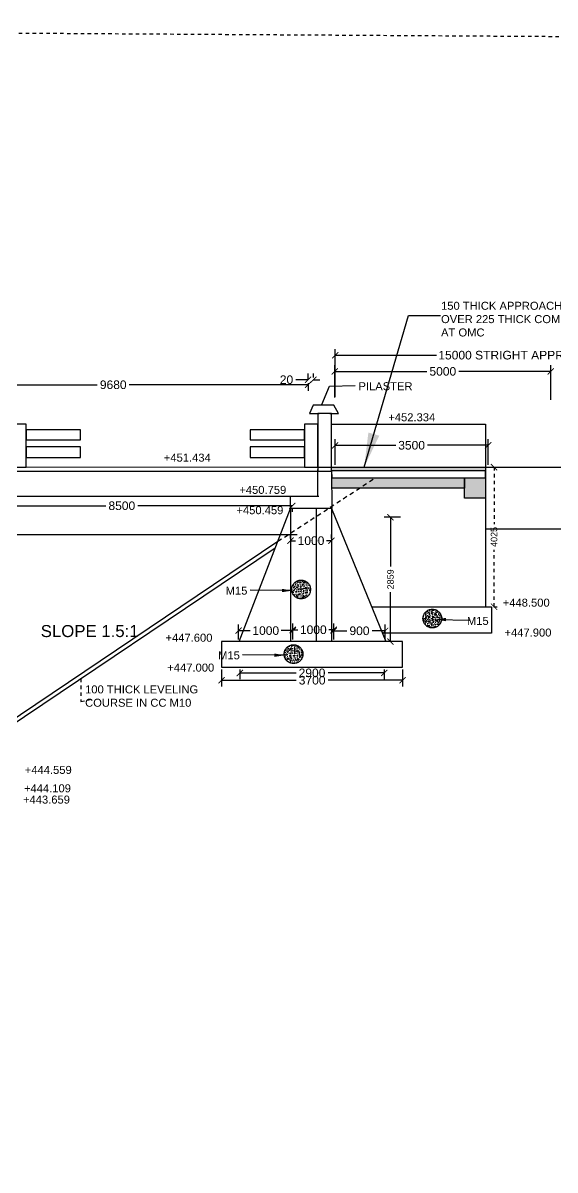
# Model space of a CAD drawing. Header units: inches. Extents: x 334 to 11487, y 381 to 10656.
# Drawn here: x 666.67 to 682.13, y 505.53 to 538.87 of the extents above; entities that cross this region are included whole.
import ezdxf

# ---------------------------------------------------------------- set-up
doc = ezdxf.new("R2010")
doc.units = ezdxf.units.IN
doc.header["$MEASUREMENT"] = 0
doc.linetypes.add('DASHDOT', pattern=[1, 0.5, -0.25, 0, -0.25])
doc.linetypes.add('HIDDEN', pattern=[9.525, 6.35, -3.175])
for name, color, linetype in [('DIMENSION', 255, 'Continuous'), ('DRAWING', 7, 'Continuous'), ('HATCH', 7, 'Continuous'), ('TEXT', 255, 'Continuous')]:
    doc.layers.add(name, color=color, linetype=linetype)
doc.styles.get("Standard").update_dxf_attribs({"font": 'arial.ttf'})
doc.styles.add('TIMES NEW ROMAN', font='times.ttf')
doc.dimstyles.new('dig', dxfattribs={"dimtxt": 0.1875, "dimasz": 0.18, "dimexe": 0.18, "dimexo": 0.0625, "dimgap": 0.09, "dimtad": 0, "dimtih": 1, "dimtoh": 1, "dimdec": 4, "dimzin": 0, "dimdsep": 46, "dimtxsty": 'Standard', "dimblk": 'ARCHTICK', "dimcen": 0.09, "dimadec": 0, "dimazin": 0, "dimtfac": 1, "dimtdec": 4, "dimtofl": 0, "dimtmove": 0, "dimatfit": 3, "dimldrblk": 'ARCHTICK', "dimfxl": 1, "dimtolj": 1, "dimtzin": 0, "dimarcsym": 0})
doc.dimstyles.new('ISO-25', dxfattribs={"dimtxt": 0.636364, "dimasz": 1, "dimexe": 1.25, "dimexo": 0.625, "dimtad": 0, "dimtih": 1, "dimtoh": 1, "dimlfac": 100, "dimtxsty": 'TIMES NEW ROMAN', "dimcen": 2.5, "dimadec": 0, "dimazin": 0, "dimtfac": 1, "dimtmove": 0, "dimatfit": 3, "dimfxl": 1, "dimarcsym": 0})

# ---------------------------------------------------------------- blocks, each defined once
blk = doc.blocks.new('_ArchTick')
at = {"color": 0, "linetype": 'ByBlock', "const_width": 0.15}
blk.add_lwpolyline([(-0.5, -0.5), (0.5, 0.5)], dxfattribs=at)
blk = doc.blocks.new('*D36')
at = {"layer": 'Defpoints', "color": 0, "linetype": 'HIDDEN', "transparency": 16777216}
for p in [(664.587, 524.843), (674.494, 524.843), (674.494, 524.84)]:
    blk.add_point(p, dxfattribs=at)
at = {"layer": 'DIMENSION', "color": 0, "linetype": 'HIDDEN', "lineweight": -2, "transparency": 16777216}
for p, q in [((664.587, 524.84), (669.077, 524.84)), ((674.494, 524.84), (670.004, 524.84)), ((664.587, 524.781), (664.587, 524.66)), ((674.494, 524.781), (674.494, 524.66))]:
    blk.add_line(p, q, dxfattribs=at)
at = {"layer": 'DIMENSION', "color": 0, "linetype": 'HIDDEN', "lineweight": -2, "transparency": 16777216, "xscale": 0.18, "yscale": 0.18, "zscale": 0.18, "rotation": 180}
blk.add_blockref('_ArchTick', (664.587, 524.84), dxfattribs=at)
at = {"layer": 'DIMENSION', "color": 0, "linetype": 'HIDDEN', "lineweight": -2, "transparency": 16777216, "xscale": 0.18, "yscale": 0.18, "zscale": 0.18}
blk.add_blockref('_ArchTick', (674.494, 524.84), dxfattribs=at)
at = {"layer": 'DIMENSION', "color": 0, "linetype": 'HIDDEN', "transparency": 16777216, "insert": (669.54, 524.84), "char_height": 0.25, "attachment_point": 5}
blk.add_mtext('\\A1;8500', dxfattribs=at)
blk = doc.blocks.new('*D39')
at = {"layer": 'Defpoints', "color": 0, "linetype": 'HIDDEN', "transparency": 16777216}
for p in [(680.188, 526.598), (675.739, 525.964), (680.188, 525.964)]:
    blk.add_point(p, dxfattribs=at)
at = {"layer": 'DIMENSION', "color": 0, "linetype": 'HIDDEN', "lineweight": -2, "transparency": 16777216}
for p, q in [((675.739, 526.026), (675.739, 526.778)), ((675.739, 526.598), (677.5, 526.598)), ((680.188, 526.598), (678.426, 526.598)), ((680.188, 526.026), (680.188, 526.778))]:
    blk.add_line(p, q, dxfattribs=at)
at = {"layer": 'DIMENSION', "color": 0, "linetype": 'HIDDEN', "lineweight": -2, "transparency": 16777216, "xscale": 0.18, "yscale": 0.18, "zscale": 0.18, "rotation": 180}
blk.add_blockref('_ArchTick', (675.739, 526.598), dxfattribs=at)
at = {"layer": 'DIMENSION', "color": 0, "linetype": 'HIDDEN', "lineweight": -2, "transparency": 16777216, "xscale": 0.18, "yscale": 0.18, "zscale": 0.18}
blk.add_blockref('_ArchTick', (680.188, 526.598), dxfattribs=at)
at = {"layer": 'DIMENSION', "color": 0, "linetype": 'HIDDEN', "transparency": 16777216, "insert": (677.963, 526.598), "char_height": 0.25, "attachment_point": 5}
blk.add_mtext('\\A1;3500', dxfattribs=at)
blk = doc.blocks.new('*D40')
at = {"layer": 'Defpoints', "color": 0, "linetype": 'HIDDEN', "transparency": 16777216}
for p in [(675.742, 529.217), (686.395, 528.54), (675.742, 527.942)]:
    blk.add_point(p, dxfattribs=at)
at = {"layer": 'DIMENSION', "color": 0, "linetype": 'HIDDEN', "lineweight": -2, "transparency": 16777216}
for p, q in [((675.742, 528.005), (675.742, 529.397)), ((675.742, 529.217), (678.683, 529.217)), ((686.395, 529.217), (683.455, 529.217)), ((686.395, 528.603), (686.395, 529.397))]:
    blk.add_line(p, q, dxfattribs=at)
at = {"layer": 'DIMENSION', "color": 0, "linetype": 'HIDDEN', "lineweight": -2, "transparency": 16777216, "xscale": 0.18, "yscale": 0.18, "zscale": 0.18, "rotation": 180}
blk.add_blockref('_ArchTick', (675.742, 529.217), dxfattribs=at)
at = {"layer": 'DIMENSION', "color": 0, "linetype": 'HIDDEN', "lineweight": -2, "transparency": 16777216, "xscale": 0.18, "yscale": 0.18, "zscale": 0.18}
blk.add_blockref('_ArchTick', (686.395, 529.217), dxfattribs=at)
at = {"layer": 'DIMENSION', "color": 0, "linetype": 'HIDDEN', "transparency": 16777216, "insert": (681.069, 529.217), "char_height": 0.25, "attachment_point": 5}
blk.add_mtext('\\A1;15000 STRIGHT APPROACH', dxfattribs=at)
blk = doc.blocks.new('*D42')
at = {"layer": 'Defpoints', "color": 0, "linetype": 'HIDDEN', "transparency": 16777216}
for p in [(682.009, 528.746), (675.73, 527.924), (682.009, 527.861)]:
    blk.add_point(p, dxfattribs=at)
at = {"layer": 'DIMENSION', "color": 0, "linetype": 'HIDDEN', "lineweight": -2, "transparency": 16777216}
for p, q in [((675.73, 527.987), (675.73, 528.926)), ((682.009, 527.924), (682.009, 528.926)), ((675.73, 528.746), (678.407, 528.746)), ((682.009, 528.746), (679.333, 528.746))]:
    blk.add_line(p, q, dxfattribs=at)
at = {"layer": 'DIMENSION', "color": 0, "linetype": 'HIDDEN', "lineweight": -2, "transparency": 16777216, "xscale": 0.18, "yscale": 0.18, "zscale": 0.18, "rotation": 180}
blk.add_blockref('_ArchTick', (675.73, 528.746), dxfattribs=at)
at = {"layer": 'DIMENSION', "color": 0, "linetype": 'HIDDEN', "lineweight": -2, "transparency": 16777216, "xscale": 0.18, "yscale": 0.18, "zscale": 0.18}
blk.add_blockref('_ArchTick', (682.009, 528.746), dxfattribs=at)
at = {"layer": 'DIMENSION', "color": 0, "linetype": 'HIDDEN', "transparency": 16777216, "insert": (678.87, 528.746), "char_height": 0.25, "attachment_point": 5}
blk.add_mtext('\\A1;5000', dxfattribs=at)
blk = doc.blocks.new('*D54')
at = {"layer": 'Defpoints', "color": 0, "linetype": 'HIDDEN', "transparency": 16777216}
for p in [(674.443, 523.826), (675.634, 523.826), (675.634, 523.826)]:
    blk.add_point(p, dxfattribs=at)
at = {"layer": 'DIMENSION', "color": 0, "linetype": 'HIDDEN', "lineweight": -2, "transparency": 16777216}
for p, q in [((674.443, 523.889), (674.443, 524.006)), ((674.443, 523.826), (674.587, 523.826)), ((675.634, 523.826), (675.49, 523.826)), ((675.634, 523.889), (675.634, 524.006))]:
    blk.add_line(p, q, dxfattribs=at)
at = {"layer": 'DIMENSION', "color": 0, "linetype": 'HIDDEN', "lineweight": -2, "transparency": 16777216, "xscale": 0.18, "yscale": 0.18, "zscale": 0.18, "rotation": 180}
blk.add_blockref('_ArchTick', (674.443, 523.826), dxfattribs=at)
at = {"layer": 'DIMENSION', "color": 0, "linetype": 'HIDDEN', "lineweight": -2, "transparency": 16777216, "xscale": 0.18, "yscale": 0.18, "zscale": 0.18}
blk.add_blockref('_ArchTick', (675.634, 523.826), dxfattribs=at)
at = {"layer": 'DIMENSION', "color": 0, "linetype": 'HIDDEN', "transparency": 16777216, "insert": (675.039, 523.826), "char_height": 0.25, "attachment_point": 5}
blk.add_mtext('\\A1;1000', dxfattribs=at)
blk = doc.blocks.new('*D55')
at = {"layer": 'Defpoints', "color": 0, "linetype": 'DASHDOT', "ltscale": 0.02, "transparency": 16777216}
for p in [(680.288, 525.964), (680.36, 525.964), (680.288, 521.906)]:
    blk.add_point(p, dxfattribs=at)
at = {"layer": 'DIMENSION', "color": 0, "linetype": 'DASHDOT', "lineweight": -2, "ltscale": 0.02, "transparency": 16777216}
for p, q in [((680.351, 525.964), (680.54, 525.964)), ((680.36, 525.964), (680.36, 524.309)), ((680.36, 521.906), (680.36, 523.56)), ((680.351, 521.906), (680.54, 521.906))]:
    blk.add_line(p, q, dxfattribs=at)
at = {"layer": 'DIMENSION', "color": 0, "linetype": 'DASHDOT', "lineweight": -2, "ltscale": 0.02, "transparency": 16777216, "xscale": 0.18, "yscale": 0.18, "zscale": 0.18}
for p, rotation in [((680.36, 525.964), 90), ((680.36, 521.906), 270)]:
    blk.add_blockref('_ArchTick', p, dxfattribs=dict(at, rotation=rotation))
at = {"layer": 'DIMENSION', "color": 0, "linetype": 'DASHDOT', "ltscale": 0.02, "transparency": 16777216, "insert": (680.36, 523.935), "char_height": 0.1875, "attachment_point": 5, "rotation": 90}
blk.add_mtext('\\A1;4025', dxfattribs=at)
blk = doc.blocks.new('*D82')
at = {"layer": 'Defpoints', "color": 0, "linetype": 'HIDDEN', "transparency": 16777216}
for p in [(674.511, 521.211), (672.935, 520.894), (674.511, 520.894)]:
    blk.add_point(p, dxfattribs=at)
at = {"layer": 'DIMENSION', "color": 0, "linetype": 'HIDDEN', "lineweight": -2, "transparency": 16777216}
for p, q in [((672.935, 520.956), (672.935, 521.391)), ((672.935, 521.211), (673.272, 521.211)), ((674.511, 521.211), (674.174, 521.211)), ((674.511, 520.956), (674.511, 521.391))]:
    blk.add_line(p, q, dxfattribs=at)
at = {"layer": 'DIMENSION', "color": 0, "linetype": 'HIDDEN', "lineweight": -2, "transparency": 16777216, "xscale": 0.18, "yscale": 0.18, "zscale": 0.18, "rotation": 180}
blk.add_blockref('_ArchTick', (672.935, 521.211), dxfattribs=at)
at = {"layer": 'DIMENSION', "color": 0, "linetype": 'HIDDEN', "lineweight": -2, "transparency": 16777216, "xscale": 0.18, "yscale": 0.18, "zscale": 0.18}
blk.add_blockref('_ArchTick', (674.511, 521.211), dxfattribs=at)
at = {"layer": 'DIMENSION', "color": 0, "linetype": 'HIDDEN', "transparency": 16777216, "insert": (673.723, 521.211), "char_height": 0.25, "attachment_point": 5}
blk.add_mtext('\\A1;1000', dxfattribs=at)
blk = doc.blocks.new('*D83')
at = {"layer": 'Defpoints', "color": 0, "linetype": 'HIDDEN', "transparency": 16777216}
for p in [(675.701, 521.236), (674.511, 520.894), (675.701, 520.894)]:
    blk.add_point(p, dxfattribs=at)
at = {"layer": 'DIMENSION', "color": 0, "linetype": 'HIDDEN', "lineweight": -2, "transparency": 16777216}
for p, q in [((674.511, 520.956), (674.511, 521.416)), ((674.511, 521.236), (674.655, 521.236)), ((675.701, 521.236), (675.557, 521.236)), ((675.701, 520.956), (675.701, 521.416))]:
    blk.add_line(p, q, dxfattribs=at)
at = {"layer": 'DIMENSION', "color": 0, "linetype": 'HIDDEN', "lineweight": -2, "transparency": 16777216, "xscale": 0.18, "yscale": 0.18, "zscale": 0.18, "rotation": 180}
blk.add_blockref('_ArchTick', (674.511, 521.236), dxfattribs=at)
at = {"layer": 'DIMENSION', "color": 0, "linetype": 'HIDDEN', "lineweight": -2, "transparency": 16777216, "xscale": 0.18, "yscale": 0.18, "zscale": 0.18}
blk.add_blockref('_ArchTick', (675.701, 521.236), dxfattribs=at)
at = {"layer": 'DIMENSION', "color": 0, "linetype": 'HIDDEN', "transparency": 16777216, "insert": (675.106, 521.236), "char_height": 0.25, "attachment_point": 5}
blk.add_mtext('\\A1;1000', dxfattribs=at)
blk = doc.blocks.new('*D84')
at = {"layer": 'Defpoints', "color": 0, "linetype": 'HIDDEN', "transparency": 16777216}
for p in [(677.195, 521.206), (675.701, 520.894), (677.195, 520.894)]:
    blk.add_point(p, dxfattribs=at)
at = {"layer": 'DIMENSION', "color": 0, "linetype": 'HIDDEN', "lineweight": -2, "transparency": 16777216}
for p, q in [((675.701, 520.956), (675.701, 521.386)), ((675.701, 521.206), (676.082, 521.206)), ((677.195, 521.206), (676.814, 521.206)), ((677.195, 520.956), (677.195, 521.386))]:
    blk.add_line(p, q, dxfattribs=at)
at = {"layer": 'DIMENSION', "color": 0, "linetype": 'HIDDEN', "lineweight": -2, "transparency": 16777216, "xscale": 0.18, "yscale": 0.18, "zscale": 0.18, "rotation": 180}
blk.add_blockref('_ArchTick', (675.701, 521.206), dxfattribs=at)
at = {"layer": 'DIMENSION', "color": 0, "linetype": 'HIDDEN', "lineweight": -2, "transparency": 16777216, "xscale": 0.18, "yscale": 0.18, "zscale": 0.18}
blk.add_blockref('_ArchTick', (677.195, 521.206), dxfattribs=at)
at = {"layer": 'DIMENSION', "color": 0, "linetype": 'HIDDEN', "transparency": 16777216, "insert": (676.448, 521.206), "char_height": 0.25, "attachment_point": 5}
blk.add_mtext('\\A1;900', dxfattribs=at)
blk = doc.blocks.new('*D85')
at = {"layer": 'Defpoints', "color": 0, "linetype": 'HIDDEN', "transparency": 16777216}
for p in [(672.442, 520.146), (677.703, 520.146), (677.703, 519.769)]:
    blk.add_point(p, dxfattribs=at)
at = {"layer": 'DIMENSION', "color": 0, "linetype": 'HIDDEN', "lineweight": -2, "transparency": 16777216}
for p, q in [((672.442, 520.084), (672.442, 519.589)), ((677.703, 520.084), (677.703, 519.589)), ((672.442, 519.769), (674.609, 519.769)), ((677.703, 519.769), (675.535, 519.769))]:
    blk.add_line(p, q, dxfattribs=at)
at = {"layer": 'DIMENSION', "color": 0, "linetype": 'HIDDEN', "lineweight": -2, "transparency": 16777216, "xscale": 0.18, "yscale": 0.18, "zscale": 0.18, "rotation": 180}
blk.add_blockref('_ArchTick', (672.442, 519.769), dxfattribs=at)
at = {"layer": 'DIMENSION', "color": 0, "linetype": 'HIDDEN', "lineweight": -2, "transparency": 16777216, "xscale": 0.18, "yscale": 0.18, "zscale": 0.18}
blk.add_blockref('_ArchTick', (677.703, 519.769), dxfattribs=at)
at = {"layer": 'DIMENSION', "color": 0, "linetype": 'HIDDEN', "transparency": 16777216, "insert": (675.072, 519.769), "char_height": 0.25, "attachment_point": 5}
blk.add_mtext('\\A1;3700', dxfattribs=at)
blk = doc.blocks.new('*D86')
at = {"layer": 'Defpoints', "color": 0, "linetype": 'HIDDEN', "transparency": 16777216}
for p in [(672.968, 520.146), (677.168, 520.146), (677.168, 519.982)]:
    blk.add_point(p, dxfattribs=at)
at = {"layer": 'DIMENSION', "color": 0, "linetype": 'HIDDEN', "lineweight": -2, "transparency": 16777216}
for p, q in [((672.968, 520.084), (672.968, 519.802)), ((672.968, 519.982), (674.603, 519.982)), ((677.168, 519.982), (675.533, 519.982)), ((677.168, 520.084), (677.168, 519.802))]:
    blk.add_line(p, q, dxfattribs=at)
at = {"layer": 'DIMENSION', "color": 0, "linetype": 'HIDDEN', "lineweight": -2, "transparency": 16777216, "xscale": 0.18, "yscale": 0.18, "zscale": 0.18, "rotation": 180}
blk.add_blockref('_ArchTick', (672.968, 519.982), dxfattribs=at)
at = {"layer": 'DIMENSION', "color": 0, "linetype": 'HIDDEN', "lineweight": -2, "transparency": 16777216, "xscale": 0.18, "yscale": 0.18, "zscale": 0.18}
blk.add_blockref('_ArchTick', (677.168, 519.982), dxfattribs=at)
at = {"layer": 'DIMENSION', "color": 0, "linetype": 'HIDDEN', "transparency": 16777216, "insert": (675.068, 519.982), "char_height": 0.25, "attachment_point": 5}
blk.add_mtext('\\A1;2900', dxfattribs=at)
blk = doc.blocks.new('*D87')
at = {"layer": 'Defpoints', "color": 0, "ltscale": 0.02, "transparency": 16777216}
for p in [(677.349, 524.508), (677.703, 524.508), (677.703, 520.894)]:
    blk.add_point(p, dxfattribs=at)
at = {"layer": 'DIMENSION', "color": 0, "lineweight": -2, "ltscale": 0.02, "transparency": 16777216}
for p, q in [((677.64, 524.508), (677.169, 524.508)), ((677.349, 524.508), (677.349, 523.073)), ((677.349, 520.894), (677.349, 522.329)), ((677.64, 520.894), (677.169, 520.894))]:
    blk.add_line(p, q, dxfattribs=at)
at = {"layer": 'DIMENSION', "color": 0, "lineweight": -2, "ltscale": 0.02, "transparency": 16777216, "xscale": 0.18, "yscale": 0.18, "zscale": 0.18}
for p, rotation in [((677.349, 524.508), 90), ((677.349, 520.894), 270)]:
    blk.add_blockref('_ArchTick', p, dxfattribs=dict(at, rotation=rotation))
at = {"layer": 'DIMENSION', "color": 0, "ltscale": 0.02, "transparency": 16777216, "insert": (677.349, 522.701), "char_height": 0.1875, "attachment_point": 5, "rotation": 90}
blk.add_mtext('\\A1;2859', dxfattribs=at)
blk = doc.blocks.new('*D88')
at = {"layer": 'Defpoints', "color": 0, "linetype": 'HIDDEN', "transparency": 16777216}
for p in [(674.957, 528.504), (674.957, 528.469), (675.112, 528.504)]:
    blk.add_point(p, dxfattribs=at)
at = {"layer": 'DIMENSION', "color": 0, "linetype": 'HIDDEN', "lineweight": -2, "transparency": 16777216}
for p, q in [((674.957, 528.504), (674.597, 528.504)), ((674.957, 528.531), (674.957, 528.684)), ((675.112, 528.566), (675.112, 528.684)), ((675.112, 528.504), (675.292, 528.504))]:
    blk.add_line(p, q, dxfattribs=at)
at = {"layer": 'DIMENSION', "color": 0, "linetype": 'HIDDEN', "lineweight": -2, "transparency": 16777216, "xscale": 0.18, "yscale": 0.18, "zscale": 0.18}
blk.add_blockref('_ArchTick', (674.957, 528.504), dxfattribs=at)
at = {"layer": 'DIMENSION', "color": 0, "linetype": 'HIDDEN', "lineweight": -2, "transparency": 16777216, "xscale": 0.18, "yscale": 0.18, "zscale": 0.18, "rotation": 180}
blk.add_blockref('_ArchTick', (675.112, 528.504), dxfattribs=at)
at = {"layer": 'DIMENSION', "color": 0, "linetype": 'HIDDEN', "transparency": 16777216, "insert": (674.326, 528.504), "char_height": 0.25, "attachment_point": 5}
blk.add_mtext('\\A1;20', dxfattribs=at)
blk = doc.blocks.new('*D89')
at = {"layer": 'Defpoints', "color": 0, "linetype": 'HIDDEN', "transparency": 16777216}
for p in [(674.957, 528.469), (663.623, 528.357), (663.623, 528.357)]:
    blk.add_point(p, dxfattribs=at)
at = {"layer": 'DIMENSION', "color": 0, "linetype": 'HIDDEN', "lineweight": -2, "transparency": 16777216}
for p, q in [((663.623, 528.42), (663.623, 528.537)), ((663.623, 528.357), (668.827, 528.357)), ((674.957, 528.357), (669.753, 528.357)), ((674.957, 528.406), (674.957, 528.177))]:
    blk.add_line(p, q, dxfattribs=at)
at = {"layer": 'DIMENSION', "color": 0, "linetype": 'HIDDEN', "lineweight": -2, "transparency": 16777216, "xscale": 0.18, "yscale": 0.18, "zscale": 0.18, "rotation": 180}
blk.add_blockref('_ArchTick', (663.623, 528.357), dxfattribs=at)
at = {"layer": 'DIMENSION', "color": 0, "linetype": 'HIDDEN', "lineweight": -2, "transparency": 16777216, "xscale": 0.18, "yscale": 0.18, "zscale": 0.18}
blk.add_blockref('_ArchTick', (674.957, 528.357), dxfattribs=at)
at = {"layer": 'DIMENSION', "color": 0, "linetype": 'HIDDEN', "transparency": 16777216, "insert": (669.29, 528.357), "char_height": 0.25, "attachment_point": 5}
blk.add_mtext('\\A1;9680', dxfattribs=at)

msp = doc.modelspace()

# ---------------------------------------------------------------- hatches: boundary and pattern name
at = {"layer": 'HATCH', "linetype": 'HIDDEN'}
h = msp.add_hatch(dxfattribs=at)
h.set_pattern_fill('AR-CONC', color=256, scale=0.018017, style=0)
h.set_pattern_definition([(50, (138.94047, 10.86556), (0.129227675, -0.011305957), [0.013512636, -0.148638994]), (355, (138.94047, 10.86556), (-0.024998617, 0.135521312), [0.010810109, -0.118911195]), (100.451444, (138.95124, 10.86462), (0.104229058, 0.124215354), [0.011483973, -0.126323707]), (46.1842, (138.94047, 10.9016), (0.192283246, -0.029821357), [0.020268954, -0.22295849]), (96.635635, (138.9565, 10.8991), (0.16839662, 0.175505465), [0.01722597, -0.189485667]), (351.184164, (138.94047, 10.9016), (0.16839662, 0.175505465), [0.016215163, -0.178366793]), (21, (138.95849, 10.89258), (0.107543835, -0.072539233), [0.013512636, -0.148638994]), (326, (138.95849, 10.89258), (0.043837753, 0.13064918), [0.010810109, -0.118911195]), (71.451445, (138.96745, 10.88654), (0.151381587, 0.058109947), [0.011483973, -0.126323707]), (37.5, (138.94047, 10.86556), (0.0021908226, 0.059976979), [0, -0.1174698475, 0, -0.12071288, 0, -0.1193616165]), (7.5, (138.94047, 10.86556), (0.047396838, 0.071060558), [0, -0.0688243585, 0, -0.11476732, 0, -0.0454925406]), (327.5, (138.90029, 10.86556), (0.0961779757, -0.004063677), [0, -0.0450421194, 0, -0.140531413, 0, -0.1864743744]), (317.5, (138.882276, 10.86556), (0.105071764, 0.018035762), [0, -0.058554755, 0, -0.093327271, 0, -0.132423831])])
h.paths.add_polyline_path([(639.12368, 525.85085), (638.94479, 525.96758), (635.73642, 525.96758), (635.73642, 525.85123)])
h.paths.add_polyline_path([(638.94479, 525.96758), (639.12368, 525.85085), (640.21312, 525.85072), (640.21312, 525.96758)])
h.paths.add_polyline_path([(675.63899, 525.96354), (675.63899, 525.8589), (680.1157, 525.85744), (680.11358, 525.96354)])
h = msp.add_hatch(dxfattribs=at)
h.set_pattern_fill('AR-CONC', color=256, scale=0.018017, style=0)
h.set_pattern_definition([(50, (-3565.59473, -2435.76912), (0.1292276752, -0.0113059566), [0.0135126358, -0.148638994]), (355, (-3565.59473, -2435.76912), (-0.0249986166, 0.1355213117), [0.0108101087, -0.1189111953]), (100.4514, (-3565.58396, -2435.77006), (0.1042291547, 0.1242152728), [0.011483973, -0.126323707]), (46.1842, (-3565.59473, -2435.73308), (0.192283195, -0.029821309), [0.020268954, -0.222958491]), (96.6356, (-3565.5787, -2435.73557), (0.168396757, 0.175505334), [0.01722596, -0.18948553]), (351.1842, (-3565.59473, -2435.73308), (0.16839662, 0.1755054655), [0.016215163, -0.178366793]), (21, (-3565.57671, -2435.74209), (0.107543835, -0.0725392326), [0.0135126358, -0.148638994]), (326, (-3565.57671, -2435.74209), (0.043837753, 0.1306491797), [0.0108101087, -0.1189111953]), (71.4514, (-3565.56775, -2435.74814), (0.151381632, 0.0581098286), [0.011483973, -0.126323707]), (37.5, (-3565.59473, -2435.76912), (0.00219082262, 0.0599769789), [0, -0.1174698475, 0, -0.1207128801, 0, -0.1193616165]), (7.5, (-3565.59473, -2435.76912), (0.0473968381, 0.0710605577), [0, -0.0688243585, 0, -0.1147673203, 0, -0.0454925406]), (327.5, (-3565.634907, -2435.76912), (0.0961779757, -0.0040636769), [0, -0.0450421194, 0, -0.1405314126, 0, -0.1864743744]), (317.5, (-3565.65292, -2435.76912), (0.1050717644, 0.0180357623), [0, -0.0585547553, 0, -0.0933272715, 0, -0.1324238311])])
h.paths.add_polyline_path([(675.64329, 525.65116), (679.49649, 525.65116), (679.49649, 525.35665), (675.64329, 525.35665)])
h.paths.add_polyline_path([(679.49649, 525.65116), (680.11048, 525.65116), (680.11048, 525.05742), (679.49649, 525.05742)])
h = msp.add_hatch(dxfattribs=at)
h.set_pattern_fill('AR-CONC', color=256, scale=0.019323, style=0)
h.set_pattern_definition([(50, (-3878.89274, -2653.21788), (0.1385935166, -0.0121253616), [0.014491971, -0.1594116807]), (355, (-3878.89274, -2653.21788), (-0.026810404, 0.1453432875), [0.0115935768, -0.1275293445]), (100.4514, (-3878.88119, -2653.2189), (0.1117832155, 0.1332178377), [0.0123162798, -0.1354790818]), (46.1842, (-3878.89274, -2653.17924), (0.2062190173, -0.0319826233), [0.0217379565, -0.239117521]), (96.6356, (-3878.87556, -2653.1819), (0.180601397, 0.188225172), [0.01847442, -0.20321859]), (351.1842, (-3878.89274, -2653.17924), (0.18060125, 0.188225313), [0.017390365, -0.191294017]), (21, (-3878.87342, -2653.1889), (0.115338129, -0.0777965503), [0.014491971, -0.1594116807]), (326, (-3878.87342, -2653.1889), (0.0470149164, 0.1401180454), [0.0115935768, -0.1275293445]), (71.4514, (-3878.86381, -2653.19538), (0.1623530926, 0.062321368), [0.0123162798, -0.1354790818]), (37.5, (-3878.89274, -2653.217884), (0.0023496036, 0.0643238409), [0, -0.1259835343, 0, -0.1294616073, 0, -0.1280124102]), (7.5, (-3878.89274, -2653.217884), (0.050831948, 0.0762107077), [0, -0.0738124388, 0, -0.1230851401, 0, -0.0487896356]), (327.5, (-3878.93583, -2653.217884), (0.1031485233, -0.00435819395), [0, -0.0483065699, 0, -0.1507164981, 0, -0.1999891994]), (317.5, (-3878.95515, -2653.21788), (0.1126868938, 0.0193429133), [0, -0.0627985409, 0, -0.1000912128, 0, -0.1420213155])])
h.paths.add_polyline_path([(674.47865, 522.40866, -1), (675.02363, 522.40866, -1)])
h = msp.add_hatch(dxfattribs=at)
h.set_pattern_fill('AR-CONC', color=256, scale=0.019323, style=0)
h.set_pattern_definition([(50, (-3886.78663, -2654.06442), (0.1385935166, -0.0121253616), [0.014491971, -0.1594116807]), (355, (-3886.78663, -2654.06442), (-0.026810404, 0.1453432875), [0.0115935768, -0.1275293445]), (100.4514, (-3886.77508, -2654.06543), (0.1117832155, 0.1332178377), [0.0123162798, -0.1354790818]), (46.1842, (-3886.78663, -2654.02577), (0.2062190173, -0.0319826233), [0.0217379565, -0.239117521]), (96.6356, (-3886.76945, -2654.02844), (0.180601397, 0.188225172), [0.01847442, -0.20321859]), (351.1842, (-3886.78663, -2654.02577), (0.18060125, 0.188225313), [0.017390365, -0.191294017]), (21, (-3886.76731, -2654.03543), (0.115338129, -0.0777965503), [0.014491971, -0.1594116807]), (326, (-3886.76731, -2654.03543), (0.0470149164, 0.1401180454), [0.0115935768, -0.1275293445]), (71.4514, (-3886.7577, -2654.04192), (0.1623530926, 0.062321368), [0.0123162798, -0.1354790818]), (37.5, (-3886.786634, -2654.064416), (0.0023496036, 0.0643238409), [0, -0.1259835343, 0, -0.1294616073, 0, -0.1280124102]), (7.5, (-3886.786634, -2654.064416), (0.050831948, 0.0762107077), [0, -0.0738124388, 0, -0.1230851401, 0, -0.0487896356]), (327.5, (-3886.829724, -2654.064416), (0.1031485233, -0.00435819395), [0, -0.0483065699, 0, -0.1507164981, 0, -0.1999891994]), (317.5, (-3886.84905, -2654.06442), (0.1126868938, 0.0193429133), [0, -0.0627985409, 0, -0.1000912128, 0, -0.1420213155])])
h.paths.add_polyline_path([(678.29378, 521.56213, -1), (678.83876, 521.56213, -1)])
h = msp.add_hatch(dxfattribs=at)
h.set_pattern_fill('AR-CONC', color=256, scale=0.019323, style=0)
h.set_pattern_definition([(50, (-3878.67297, -2655.09764), (0.1385935166, -0.0121253616), [0.014491971, -0.1594116807]), (355, (-3878.67297, -2655.09764), (-0.026810404, 0.1453432875), [0.0115935768, -0.1275293445]), (100.4514, (-3878.66142, -2655.09865), (0.1117832155, 0.1332178377), [0.0123162798, -0.1354790818]), (46.1842, (-3878.67297, -2655.059), (0.2062190173, -0.0319826233), [0.0217379565, -0.239117521]), (96.6356, (-3878.65579, -2655.06166), (0.180601397, 0.188225172), [0.01847442, -0.20321859]), (351.1842, (-3878.67297, -2655.059), (0.18060125, 0.188225313), [0.017390365, -0.191294017]), (21, (-3878.65365, -2655.06866), (0.115338129, -0.0777965503), [0.014491971, -0.1594116807]), (326, (-3878.65365, -2655.06866), (0.0470149164, 0.1401180454), [0.0115935768, -0.1275293445]), (71.4514, (-3878.64404, -2655.07514), (0.1623530926, 0.062321368), [0.0123162798, -0.1354790818]), (37.5, (-3878.672973, -2655.097643), (0.0023496036, 0.0643238409), [0, -0.1259835343, 0, -0.1294616073, 0, -0.1280124102]), (7.5, (-3878.67297, -2655.09764), (0.050831948, 0.0762107077), [0, -0.0738124388, 0, -0.1230851401, 0, -0.0487896356]), (327.5, (-3878.71606, -2655.097643), (0.1031485233, -0.00435819395), [0, -0.0483065699, 0, -0.1507164981, 0, -0.1999891994]), (317.5, (-3878.735385, -2655.09764), (0.1126868938, 0.0193429133), [0, -0.0627985409, 0, -0.1000912128, 0, -0.1420213155])])
h.paths.add_polyline_path([(674.25888, 520.5289, -1), (674.80386, 520.5289, -1)])

# ---------------------------------------------------------------- linework, layer by layer
at = {"layer": 'DIMENSION', "linetype": 'HIDDEN'}
for p, q in [((674.44344, 524.75796), (674.44344, 520.89374)), ((675.18701, 524.75796), (675.18701, 520.89374)), ((675.6337, 524.75796), (675.6337, 520.89374))]:
    msp.add_line(p, q, dxfattribs=at)
at = {"layer": 'DIMENSION', "ltscale": 0.02}
msp.add_lwpolyline([(675.35711, 527.78274), (675.57488, 528.31307), (676.32296, 528.33737)], dxfattribs=at)
at = {"layer": 'DRAWING', "linetype": 'DASHDOT', "ltscale": 0.02}
msp.add_lwpolyline([(619.34798, 538.87389), (718.64484, 538.25588), (718.22011, 470.01199), (618.92325, 470.62999)], close=True, dxfattribs=at)
at = {"layer": 'DRAWING'}
for points in [[(675.58501, 527.52166), (675.83665, 527.52166), (675.70026, 527.76756), (675.10042, 527.76756), (674.99427, 527.51927), (675.27137, 527.52166)], [(675.63899, 525.85072), (675.64329, 524.75796), (674.44344, 524.75796), (674.44344, 525.11827), (675.24005, 525.11827), (675.23711, 525.897)], [(675.6337, 524.75796), (677.20943, 520.89374), (672.9493, 520.89374), (674.44344, 524.75796)]]:
    msp.add_lwpolyline(points, dxfattribs=at)
for points in [[(675.63899, 527.52166), (675.23711, 527.52166), (675.23711, 525.85072), (675.63899, 525.85072)], [(666.75896, 527.20969), (666.37577, 527.20969), (666.37577, 525.96458), (666.75896, 525.96458)], [(675.23711, 527.21001), (674.8535, 527.21001), (674.8535, 525.96354), (675.23711, 525.96354)], [(668.34158, 527.04842), (666.76225, 527.04842), (666.76225, 526.75863), (668.34158, 526.75863)], [(674.8535, 527.04857), (673.27244, 527.04857), (673.27244, 526.75846), (674.8535, 526.75846)], [(668.34158, 526.55028), (666.76211, 526.55028), (666.76211, 526.23997), (668.34158, 526.23997)], [(674.8535, 526.54988), (673.2723, 526.54988), (673.2723, 526.23923), (674.8535, 526.23923)]]:
    msp.add_lwpolyline(points, close=True, dxfattribs=at)
at = {"layer": 'DRAWING', "ltscale": 0.02}
for points in [[(675.63899, 527.21001), (680.10644, 527.21001)], [(635.73642, 525.85123), (635.73642, 525.96758), (640.21312, 525.96758), (674.8535, 525.96354)], [(640.615, 525.85072), (675.23711, 525.85072)], [(675.23711, 525.96354), (680.11358, 525.96354), (680.1157, 525.85744)], [(680.11358, 525.96354), (681.9651, 525.96354), (686.47103, 525.96354), (691.26883, 525.75964)], [(641.40868, 525.11827), (675.26705, 525.11827)], [(675.6337, 524.75796), (674.44344, 524.75796)], [(680.10644, 524.17149), (691.26883, 524.17149)], [(641.70007, 524.00435), (674.63975, 524.00435)], [(641.73875, 524.00435), (650.72752, 518.01523), (665.66858, 518.01523), (674.0011, 523.61396)], [(641.95327, 524.00435), (650.76352, 518.13418), (665.63233, 518.13418), (674.07596, 523.80757)]]:
    msp.add_lwpolyline(points, dxfattribs=at)
at = {"layer": 'DRAWING', "linetype": 'HIDDEN'}
for points in [[(680.10644, 527.21001), (680.10644, 521.90622)], [(676.79657, 521.90622), (680.28817, 521.90622), (680.28817, 521.14081), (677.10868, 521.14081)]]:
    msp.add_lwpolyline(points, dxfattribs=at)
for points in [[(680.1157, 525.85744), (675.63899, 525.8589), (675.64329, 525.65116), (680.1157, 525.65116)], [(675.64329, 525.65116), (679.49649, 525.65116), (679.49649, 525.35665), (675.64329, 525.35665)], [(679.49649, 525.65116), (680.11048, 525.65116), (680.11048, 525.05742), (679.49649, 525.05742)], [(677.70271, 520.89374), (672.44175, 520.89374), (672.44175, 520.14607), (677.70271, 520.14607)]]:
    msp.add_lwpolyline(points, close=True, dxfattribs=at)
at = {"layer": 'DRAWING', "linetype": 'HIDDEN', "ltscale": 0.02}
msp.add_lwpolyline([(674.07596, 523.80757), (676.90732, 525.65116)], dxfattribs=at)
at = {"layer": 'DRAWING', "linetype": 'DASHDOT', "ltscale": 0.02}
msp.add_lwpolyline([(668.34445, 519.81318), (668.35302, 519.14807), (668.74038, 519.24063)], dxfattribs=at)
at = {"layer": 'DRAWING', "linetype": 'HIDDEN'}
for centre in [(674.75114, 522.40866), (678.56627, 521.56213), (674.53137, 520.5289)]:
    msp.add_circle(centre, 0.27249, dxfattribs=at)

# ---------------------------------------------------------------- texts
at = {"layer": 'TEXT'}
for s, insert, char_height, width, attachment_point in [('150 THICK APPROACH SLAB IN RCC M30 OVER 225 THICK COMPACTED GRAVEL BASE AT OMC', (678.81915, 530.76983), 0.2326387, 7.2027839, 1), ('PILASTER', (676.41826, 528.43126), 0.232639, 1.5695429, 1), ('+452.334', (677.28533, 527.52886), 0.232639, 1.3513449, 1), ('+451.434', (670.76087, 526.35614), 0.232639, 1.3513449, 1), ('+450.759', (672.95483, 525.41928), 0.232639, 1.3513449, 1), ('+450.459', (672.87117, 524.82808), 0.232639, 1.3513449, 1), (' M15', (673.19021, 522.49002), 0.232639, 0.7118267, 3), ('+448.500', (680.61191, 522.14114), 0.232639, 1.3513449, 1), (' M15', (680.20323, 521.61065), 0.232639, 0.7118267, 3), ('SLOPE 1.5:1', (667.18285, 521.37361), 0.348958, 3.3136104, 1), ('+447.600', (670.80959, 521.12199), 0.232639, 1.3513449, 1), ('+447.900', (680.66358, 521.27214), 0.232639, 1.3513449, 1), (' M15', (672.97044, 520.61026), 0.232639, 0.7118267, 3), ('+447.000', (670.86126, 520.253), 0.232639, 1.3513449, 1), ('100 THICK LEVELING COURSE IN CC M10', (668.47257, 519.61989), 0.2326387, 3.4514203, 1), ('+444.559', (666.71961, 517.27985), 0.232639, 1.3513449, 1), ('+444.109', (666.69586, 516.74474), 0.232639, 1.3513449, 1), ('+443.659', (666.66705, 516.41723), 0.232639, 1.3513449, 1)]:
    msp.add_mtext(s, dxfattribs=dict(at, insert=insert, char_height=char_height, width=width, attachment_point=attachment_point))

# ---------------------------------------------------------------- dimensions: what is measured, and where the dimension line sits
at = {"layer": 'DIMENSION', "linetype": 'HIDDEN'}
for base, p1, p2, text, picture, middle in [((675.74177, 529.21681), (686.39535, 528.5402), (675.74177, 527.94226), '15000 STRIGHT APPROACH', '*D40', (681.06856, 529.21681)), ((682.00924, 528.74577), (675.73019, 527.92412), (682.00924, 527.86141), '5000', '*D42', (678.86972, 528.74577)), ((663.62323, 528.35712), (674.95678, 528.46898), (663.62323, 528.35712), '9680', '*D89', (669.29, 528.35712)), ((674.95678, 528.50357), (675.11165, 528.50357), (674.95678, 528.46898), '20', '*D88', (674.32601, 528.50357)), ((680.18789, 526.59833), (675.73853, 525.96354), (680.18789, 525.96354), '3500', '*D39', (677.96321, 526.59833)), ((674.49353, 524.8397), (664.58744, 524.84337), (674.49353, 524.84337), '8500', '*D36', (669.54049, 524.8397)), ((675.6337, 523.82643), (674.44344, 523.82643), (675.6337, 523.82643), '1000', '*D54', (675.03857, 523.82643)), ((674.51076, 521.21119), (672.93504, 520.89374), (674.51076, 520.89374), '1000', '*D82', (673.7229, 521.21119)), ((675.70102, 521.23558), (674.51076, 520.89374), (675.70102, 520.89374), '1000', '*D83', (675.10589, 521.23558)), ((677.19516, 521.20648), (675.70102, 520.89374), (677.19516, 520.89374), '900', '*D84', (676.44809, 521.20648)), ((677.70271, 519.76948), (672.44175, 520.14607), (677.70271, 520.14607), '3700', '*D85', (675.07223, 519.76948)), ((677.16798, 519.98172), (672.96849, 520.14607), (677.16798, 520.14607), '2900', '*D86', (675.06823, 519.98172))]:
    dim = msp.add_linear_dim(base=base, p1=p1, p2=p2, text=text, dimstyle='dig', override={"dimtxt": 0.25}, dxfattribs=at)
    dim.commit()
    dim.dimension.update_dxf_attribs({"geometry": picture, "text_midpoint": middle})
at = {"layer": 'DIMENSION', "linetype": 'DASHDOT', "ltscale": 0.02}
dim = msp.add_linear_dim(base=(680.35983, 525.96354), p1=(680.28817, 521.90622), p2=(680.28817, 525.96354), angle=90, text='4025', dimstyle='dig', dxfattribs=at)
dim.commit()
dim.dimension.update_dxf_attribs({"geometry": '*D55', "text_midpoint": (680.35983, 523.93488), "text_rotation": 90})
at = {"layer": 'DIMENSION', "ltscale": 0.02}
dim = msp.add_linear_dim(base=(677.34858, 524.50837), p1=(677.70271, 520.89374), p2=(677.70271, 524.50837), angle=90, text='2859', dimstyle='dig', dxfattribs=at)
dim.commit()
dim.dimension.update_dxf_attribs({"geometry": '*D87', "text_midpoint": (677.34858, 522.70106), "text_rotation": 90})

# ---------------------------------------------------------------- leaders
msp.add_leader([(676.58464, 525.96354), (677.87099, 530.37478), (678.79811, 530.37478)], dimstyle='ISO-25', override={"dimgap": 0.625, "dimtad": 0}, dxfattribs=at)
at = {"layer": 'TEXT', "ltscale": 0.02}
for points in [[(674.49189, 522.37449), (673.27217, 522.38702)], [(678.66657, 521.53885), (679.64644, 521.51996)], [(674.27212, 520.49473), (673.0524, 520.50726)]]:
    msp.add_leader(points, dimstyle='ISO-25', override={"dimasz": 0.3, "dimgap": 0.625, "dimtad": 0}, dxfattribs=at)

doc.saveas('drawing.dxf')
